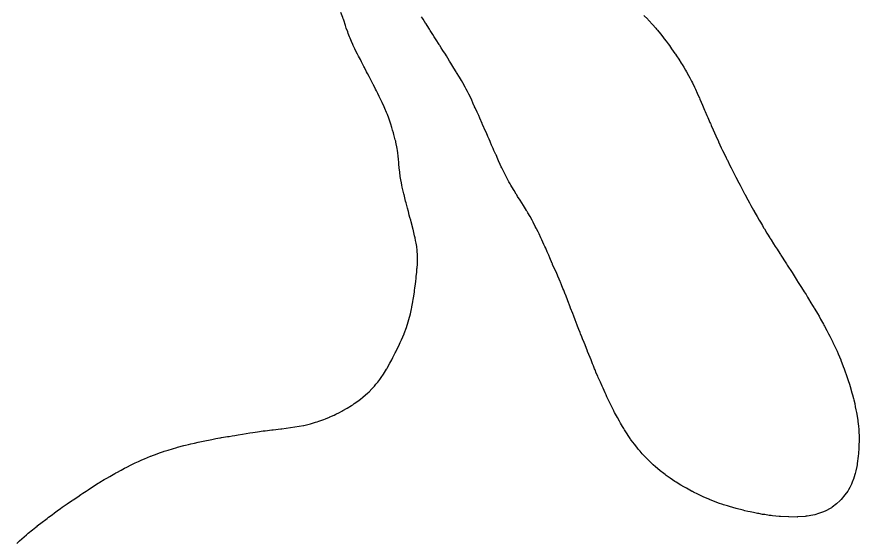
# Model space of a CAD drawing. Extents: x -717077 to -715000, y -984627 to -984000.
# Drawn here: x -715518.8 to -715422.4, y -984155.4 to -984095.2 of the extents above; entities that cross this region are included whole.
import ezdxf

# ---------------------------------------------------------------- set-up
doc = ezdxf.new("R2010")
doc.units = 0
doc.layers.add('buffer_B1_0_1_clip', color=7, linetype='Continuous')

msp = doc.modelspace()

# ---------------------------------------------------------------- linework, layer by layer
at = {"layer": 'buffer_B1_0_1_clip'}
for points in [[(-715518.807, -984155.5), (-715518.643, -984155.352), (-715518.495, -984155.217), (-715517.692, -984154.5), (-715517.585, -984154.41), (-715517.495, -984154.333), (-715517.032, -984153.962), (-715516.628, -984153.633), (-715516.495, -984153.525), (-715516.481, -984153.514), (-715516.463, -984153.5), (-715515.915, -984153.08), (-715515.495, -984152.747), (-715515.354, -984152.641), (-715515.174, -984152.5), (-715514.783, -984152.212), (-715514.495, -984151.997), (-715514.207, -984151.788), (-715513.817, -984151.5), (-715513.626, -984151.369), (-715513.495, -984151.277), (-715513.032, -984150.963), (-715512.785, -984150.791), (-715512.495, -984150.589), (-715512.442, -984150.552), (-715512.368, -984150.5), (-715511.844, -984150.151), (-715511.495, -984149.917), (-715511.245, -984149.75), (-715510.876, -984149.5), (-715510.644, -984149.35), (-715510.495, -984149.253), (-715509.495, -984148.61), (-715509.427, -984148.568), (-715509.317, -984148.5), (-715508.799, -984148.195), (-715508.495, -984148.014), (-715508.168, -984147.826), (-715507.608, -984147.5), (-715507.536, -984147.459), (-715507.495, -984147.436), (-715507.358, -984147.363), (-715506.884, -984147.111), (-715506.495, -984146.903), (-715506.229, -984146.766), (-715505.718, -984146.5), (-715505.569, -984146.426), (-715505.495, -984146.388), (-715505.286, -984146.292), (-715504.888, -984146.106), (-715504.495, -984145.924), (-715504.197, -984145.798), (-715503.506, -984145.5), (-715503.498, -984145.497), (-715503.495, -984145.495), (-715503.488, -984145.493), (-715502.767, -984145.228), (-715502.495, -984145.129), (-715502.017, -984144.977), (-715501.951, -984144.957), (-715501.495, -984144.812), (-715500.495, -984144.523), (-715500.41, -984144.5), (-715499.686, -984144.309), (-715499.495, -984144.259), (-715499.178, -984144.184), (-715498.881, -984144.114), (-715498.495, -984144.021), (-715498.069, -984143.925), (-715497.876, -984143.882), (-715497.495, -984143.796), (-715496.495, -984143.588), (-715496.025, -984143.5), (-715495.576, -984143.418), (-715495.495, -984143.404), (-715495.38, -984143.385), (-715494.716, -984143.279), (-715494.495, -984143.243), (-715494.184, -984143.19), (-715493.861, -984143.133), (-715493.495, -984143.071), (-715493.003, -984142.991), (-715492.983, -984142.988), (-715492.14, -984142.855), (-715491.798, -984142.803), (-715491.273, -984142.721), (-715490.623, -984142.628), (-715490.495, -984142.609), (-715490.398, -984142.596), (-715489.616, -984142.5), (-715489.508, -984142.487), (-715489.495, -984142.485), (-715489.478, -984142.484), (-715488.614, -984142.381), (-715488.495, -984142.367), (-715487.495, -984142.241), (-715486.495, -984142.089), (-715486.007, -984141.988), (-715485.976, -984141.982), (-715485.495, -984141.881), (-715485.198, -984141.796), (-715484.625, -984141.63), (-715484.495, -984141.592), (-715484.427, -984141.568), (-715484.243, -984141.5), (-715483.692, -984141.303), (-715483.495, -984141.234), (-715483.026, -984141.032), (-715482.982, -984141.012), (-715482.495, -984140.803), (-715482.294, -984140.701), (-715481.896, -984140.5), (-715481.628, -984140.367), (-715481.495, -984140.301), (-715481.007, -984140.012), (-715480.992, -984140.003), (-715480.495, -984139.708), (-715480.371, -984139.623), (-715480.196, -984139.5), (-715479.784, -984139.21), (-715479.495, -984139.001), (-715479.221, -984138.773), (-715478.906, -984138.5), (-715478.687, -984138.308), (-715478.495, -984138.131), (-715478.183, -984137.811), (-715477.895, -984137.5), (-715477.708, -984137.287), (-715477.495, -984137.031), (-715477.266, -984136.729), (-715477.103, -984136.5), (-715476.859, -984136.135), (-715476.495, -984135.553), (-715476.475, -984135.52), (-715476.463, -984135.5), (-715476.424, -984135.429), (-715476.114, -984134.88), (-715475.907, -984134.5), (-715475.765, -984134.229), (-715475.495, -984133.699), (-715475.429, -984133.565), (-715475.398, -984133.5), (-715475.31, -984133.316), (-715475.107, -984132.887), (-715474.924, -984132.5), (-715474.792, -984132.202), (-715474.495, -984131.521), (-715474.488, -984131.506), (-715474.486, -984131.5), (-715474.481, -984131.486), (-715474.222, -984130.773), (-715474.129, -984130.5), (-715473.984, -984130.01), (-715473.977, -984129.982), (-715473.84, -984129.5), (-715473.772, -984129.223), (-715473.651, -984128.656), (-715473.614, -984128.5), (-715473.593, -984128.402), (-715473.495, -984127.857), (-715473.445, -984127.55), (-715473.438, -984127.5), (-715473.429, -984127.435), (-715473.314, -984126.681), (-715473.291, -984126.5), (-715473.262, -984126.267), (-715473.195, -984125.799), (-715473.159, -984125.5), (-715473.119, -984125.124), (-715473.092, -984124.902), (-715473.05, -984124.5), (-715473.015, -984124.02), (-715473.012, -984123.983), (-715472.976, -984123.5), (-715472.972, -984123.023), (-715472.972, -984122.977), (-715472.967, -984122.5), (-715473.008, -984122.014), (-715473.01, -984121.984), (-715473.05, -984121.5), (-715473.123, -984121.128), (-715473.171, -984120.823), (-715473.231, -984120.5), (-715473.289, -984120.294), (-715473.46, -984119.535), (-715473.469, -984119.5), (-715473.474, -984119.48), (-715473.495, -984119.398), (-715473.687, -984118.692), (-715473.731, -984118.5), (-715473.82, -984118.175), (-715473.901, -984117.906), (-715474.004, -984117.5), (-715474.115, -984117.12), (-715474.19, -984116.804), (-715474.272, -984116.5), (-715474.319, -984116.324), (-715474.495, -984115.561), (-715474.507, -984115.512), (-715474.509, -984115.5), (-715474.513, -984115.482), (-715474.699, -984114.705), (-715474.739, -984114.5), (-715474.795, -984114.2), (-715474.867, -984113.872), (-715474.93, -984113.5), (-715474.988, -984113.006), (-715474.99, -984112.995), (-715475.045, -984112.5), (-715475.08, -984112.085), (-715475.094, -984111.9), (-715475.127, -984111.5), (-715475.166, -984111.171), (-715475.21, -984110.785), (-715475.243, -984110.5), (-715475.287, -984110.292), (-715475.426, -984109.568), (-715475.44, -984109.5), (-715475.453, -984109.458), (-715475.495, -984109.302), (-715475.673, -984108.678), (-715475.718, -984108.5), (-715475.809, -984108.185), (-715475.894, -984107.899), (-715476.008, -984107.5), (-715476.136, -984107.141), (-715476.282, -984106.712), (-715476.357, -984106.5), (-715476.4, -984106.405), (-715476.495, -984106.175), (-715476.703, -984105.708), (-715476.79, -984105.5), (-715477.016, -984105.021), (-715477.049, -984104.945), (-715477.251, -984104.5), (-715477.335, -984104.34), (-715477.495, -984104.004), (-715477.667, -984103.672), (-715477.751, -984103.5), (-715478.003, -984103.008), (-715478.018, -984102.977), (-715478.253, -984102.5), (-715478.338, -984102.344), (-715478.495, -984102.028), (-715478.683, -984101.688), (-715478.78, -984101.5), (-715479.027, -984101.033), (-715479.094, -984100.901), (-715479.298, -984100.5), (-715479.367, -984100.373), (-715479.495, -984100.113), (-715479.714, -984099.719), (-715479.827, -984099.5), (-715480.047, -984099.052), (-715480.135, -984098.859), (-715480.303, -984098.5), (-715480.364, -984098.369), (-715480.495, -984098.039), (-715480.667, -984097.672), (-715480.742, -984097.5), (-715480.884, -984097.11), (-715480.944, -984096.949), (-715481.104, -984096.5), (-715481.205, -984096.21), (-715481.4, -984095.595), (-715481.431, -984095.5), (-715481.449, -984095.454), (-715481.495, -984095.303), (-715481.718, -984094.723)], [(-715447.054, -984095.059), (-715446.599, -984095.5), (-715446.55, -984095.555), (-715446.494, -984095.616), (-715446.076, -984096.081), (-715445.689, -984096.5), (-715445.604, -984096.609), (-715445.494, -984096.744), (-715445.157, -984097.162), (-715444.874, -984097.5), (-715444.717, -984097.722), (-715444.494, -984098.017), (-715444.289, -984098.294), (-715444.128, -984098.5), (-715443.874, -984098.879), (-715443.494, -984099.411), (-715443.458, -984099.463), (-715443.431, -984099.5), (-715443.319, -984099.676), (-715443.067, -984100.073), (-715442.781, -984100.5), (-715442.676, -984100.681), (-715442.494, -984100.975), (-715442.299, -984101.304), (-715442.176, -984101.5), (-715441.94, -984101.945), (-715441.8, -984102.194), (-715441.631, -984102.5), (-715441.588, -984102.594), (-715441.494, -984102.782), (-715441.26, -984103.266), (-715441.139, -984103.5), (-715440.946, -984103.952), (-715440.861, -984104.134), (-715440.694, -984104.5), (-715440.638, -984104.644), (-715440.494, -984104.97), (-715440.336, -984105.341), (-715440.262, -984105.5), (-715440.095, -984105.899), (-715440.038, -984106.043), (-715439.836, -984106.5), (-715439.738, -984106.744), (-715439.494, -984107.294), (-715439.433, -984107.438), (-715439.404, -984107.5), (-715439.335, -984107.659), (-715439.134, -984108.139), (-715438.969, -984108.5), (-715438.825, -984108.831), (-715438.523, -984109.471), (-715438.51, -984109.5), (-715438.505, -984109.511), (-715438.494, -984109.533), (-715438.193, -984110.199), (-715438.047, -984110.5), (-715437.871, -984110.877), (-715437.622, -984111.372), (-715437.56, -984111.5), (-715437.539, -984111.544), (-715437.494, -984111.632), (-715437.215, -984112.22), (-715437.073, -984112.5), (-715436.883, -984112.888), (-715436.638, -984113.356), (-715436.565, -984113.5), (-715436.541, -984113.547), (-715436.494, -984113.635), (-715436.203, -984114.208), (-715436.044, -984114.5), (-715435.857, -984114.862), (-715435.525, -984115.469), (-715435.509, -984115.5), (-715435.504, -984115.509), (-715435.494, -984115.527), (-715435.161, -984116.167), (-715434.977, -984116.5), (-715434.809, -984116.814), (-715434.494, -984117.357), (-715434.443, -984117.448), (-715434.413, -984117.5), (-715434.309, -984117.685), (-715434.086, -984118.091), (-715433.848, -984118.5), (-715433.72, -984118.726), (-715433.494, -984119.1), (-715433.347, -984119.353), (-715433.256, -984119.5), (-715432.972, -984119.977), (-715432.891, -984120.104), (-715432.641, -984120.5), (-715432.585, -984120.591), (-715432.494, -984120.732), (-715432.2, -984121.206), (-715432.008, -984121.5), (-715431.811, -984121.816), (-715431.494, -984122.3), (-715431.417, -984122.423), (-715431.367, -984122.5), (-715431.156, -984122.838), (-715431.033, -984123.038), (-715430.734, -984123.5), (-715430.643, -984123.648), (-715430.494, -984123.875), (-715430.253, -984124.259), (-715430.094, -984124.5), (-715429.864, -984124.87), (-715429.494, -984125.435), (-715429.469, -984125.475), (-715429.452, -984125.5), (-715429.381, -984125.613), (-715429.084, -984126.09), (-715428.816, -984126.5), (-715428.695, -984126.7), (-715428.494, -984127.019), (-715428.313, -984127.318), (-715428.198, -984127.5), (-715427.936, -984127.941), (-715427.749, -984128.245), (-715427.594, -984128.5), (-715427.558, -984128.563), (-715427.494, -984128.671), (-715427.191, -984129.196), (-715427.008, -984129.5), (-715426.825, -984129.831), (-715426.494, -984130.407), (-715426.461, -984130.467), (-715426.442, -984130.5), (-715426.382, -984130.612), (-715426.116, -984131.121), (-715425.911, -984131.5), (-715425.775, -984131.78), (-715425.439, -984132.445), (-715425.41, -984132.5), (-715425.336, -984132.659), (-715425.12, -984133.125), (-715424.94, -984133.5), (-715424.809, -984133.814), (-715424.511, -984134.484), (-715424.504, -984134.5), (-715424.501, -984134.507), (-715424.494, -984134.525), (-715424.229, -984135.234), (-715424.123, -984135.5), (-715423.966, -984135.971), (-715423.933, -984136.062), (-715423.78, -984136.5), (-715423.714, -984136.719), (-715423.494, -984137.391), (-715423.468, -984137.473), (-715423.458, -984137.5), (-715423.443, -984137.551), (-715423.247, -984138.252), (-715423.171, -984138.5), (-715423.067, -984138.927), (-715423.041, -984139.046), (-715422.925, -984139.5), (-715422.857, -984139.863), (-715422.78, -984140.214), (-715422.724, -984140.5), (-715422.694, -984140.7), (-715422.562, -984141.432), (-715422.552, -984141.5), (-715422.548, -984141.554), (-715422.494, -984142.082), (-715422.456, -984142.462), (-715422.451, -984142.5), (-715422.448, -984142.546), (-715422.422, -984143.428), (-715422.417, -984143.5), (-715422.415, -984143.579), (-715422.44, -984144.446), (-715422.439, -984144.5), (-715422.441, -984144.553), (-715422.494, -984145.24), (-715422.513, -984145.481), (-715422.516, -984145.5), (-715422.52, -984145.526), (-715422.628, -984146.366), (-715422.654, -984146.5), (-715422.7, -984146.706), (-715422.791, -984147.204), (-715422.866, -984147.5), (-715423.014, -984147.981), (-715423.039, -984148.044), (-715423.199, -984148.5), (-715423.284, -984148.71), (-715423.494, -984149.112), (-715423.632, -984149.362), (-715423.726, -984149.5), (-715424.038, -984149.956), (-715424.458, -984150.464), (-715424.488, -984150.5), (-715424.491, -984150.504), (-715424.494, -984150.508), (-715424.579, -984150.584), (-715425.012, -984150.982), (-715425.494, -984151.348), (-715425.584, -984151.411), (-715425.747, -984151.5), (-715426.236, -984151.759), (-715426.494, -984151.866), (-715426.954, -984152.04), (-715427.066, -984152.072), (-715427.494, -984152.212), (-715427.726, -984152.268), (-715428.358, -984152.364), (-715428.494, -984152.392), (-715428.589, -984152.405), (-715429.468, -984152.474), (-715429.494, -984152.477), (-715429.516, -984152.478), (-715430.469, -984152.474), (-715430.494, -984152.475), (-715430.519, -984152.475), (-715431.418, -984152.424), (-715431.494, -984152.423), (-715431.578, -984152.417), (-715432.327, -984152.333), (-715432.494, -984152.321), (-715432.702, -984152.293), (-715433.203, -984152.208), (-715433.494, -984152.171), (-715433.901, -984152.093), (-715434.055, -984152.06), (-715434.494, -984151.98), (-715434.885, -984151.89), (-715435.161, -984151.833), (-715435.494, -984151.759), (-715435.696, -984151.702), (-715436.492, -984151.5), (-715436.494, -984151.5), (-715436.494, -984151.499), (-715436.495, -984151.499), (-715437.266, -984151.272), (-715437.494, -984151.212), (-715437.928, -984151.067), (-715438.027, -984151.032), (-715438.494, -984150.883), (-715438.766, -984150.772), (-715439.481, -984150.5), (-715439.491, -984150.496), (-715439.494, -984150.495), (-715439.503, -984150.491), (-715440.183, -984150.188), (-715440.494, -984150.057), (-715440.864, -984149.87), (-715441.369, -984149.626), (-715441.494, -984149.564), (-715441.535, -984149.54), (-715441.607, -984149.5), (-715442.181, -984149.187), (-715442.494, -984149.025), (-715442.817, -984148.822), (-715443.345, -984148.5), (-715443.439, -984148.444), (-715443.494, -984148.413), (-715443.776, -984148.218), (-715444.034, -984148.04), (-715444.494, -984147.727), (-715444.621, -984147.627), (-715444.78, -984147.5), (-715445.18, -984147.185), (-715445.494, -984146.937), (-715445.724, -984146.73), (-715445.973, -984146.5), (-715446.245, -984146.251), (-715446.494, -984146.02), (-715446.748, -984145.754), (-715446.986, -984145.5), (-715447.229, -984145.235), (-715447.494, -984144.94), (-715447.693, -984144.699), (-715447.854, -984144.5), (-715448.135, -984144.14), (-715448.494, -984143.671), (-715448.565, -984143.57), (-715448.613, -984143.5), (-715448.834, -984143.161), (-715448.96, -984142.966), (-715449.265, -984142.5), (-715449.352, -984142.357), (-715449.494, -984142.126), (-715449.721, -984141.727), (-715449.853, -984141.5), (-715450.079, -984141.085), (-715450.295, -984140.699), (-715450.406, -984140.5), (-715450.436, -984140.441), (-715450.494, -984140.333), (-715450.766, -984139.772), (-715450.902, -984139.5), (-715451.092, -984139.098), (-715451.28, -984138.715), (-715451.384, -984138.5), (-715451.419, -984138.424), (-715451.495, -984138.269), (-715451.727, -984137.732), (-715451.829, -984137.5), (-715452.031, -984137.037), (-715452.091, -984136.903), (-715452.271, -984136.5), (-715452.338, -984136.344), (-715452.495, -984136.001), (-715452.636, -984135.642), (-715452.693, -984135.5), (-715452.824, -984135.17), (-715452.92, -984134.926), (-715453.093, -984134.5), (-715453.209, -984134.215), (-715453.495, -984133.539), (-715453.505, -984133.51), (-715453.509, -984133.5), (-715453.518, -984133.477), (-715453.778, -984132.783), (-715453.887, -984132.5), (-715454.06, -984132.065), (-715454.151, -984131.844), (-715454.29, -984131.5), (-715454.349, -984131.354), (-715454.495, -984131.01), (-715454.63, -984130.635), (-715454.68, -984130.5), (-715454.792, -984130.203), (-715454.901, -984129.906), (-715455.057, -984129.5), (-715455.178, -984129.184), (-715455.432, -984128.562), (-715455.457, -984128.5), (-715455.468, -984128.473), (-715455.495, -984128.409), (-715455.735, -984127.741), (-715455.827, -984127.5), (-715456.015, -984127.021), (-715456.045, -984126.949), (-715456.229, -984126.5), (-715456.308, -984126.313), (-715456.495, -984125.901), (-715456.605, -984125.61), (-715456.648, -984125.5), (-715456.758, -984125.237), (-715456.895, -984124.9), (-715457.067, -984124.5), (-715457.197, -984124.203), (-715457.495, -984123.564), (-715457.512, -984123.518), (-715457.52, -984123.5), (-715457.537, -984123.457), (-715457.8, -984122.805), (-715457.931, -984122.5), (-715458.1, -984122.106), (-715458.288, -984121.707), (-715458.382, -984121.5), (-715458.417, -984121.423), (-715458.495, -984121.271), (-715458.724, -984120.73), (-715458.831, -984120.5), (-715459.046, -984120.051), (-715459.16, -984119.834), (-715459.331, -984119.5), (-715459.388, -984119.394), (-715459.495, -984119.213), (-715459.729, -984118.734), (-715459.853, -984118.5), (-715460.079, -984118.084), (-715460.33, -984117.664), (-715460.426, -984117.5), (-715460.451, -984117.457), (-715460.495, -984117.392), (-715460.813, -984116.818), (-715461.006, -984116.5), (-715461.196, -984116.201), (-715461.495, -984115.772), (-715461.593, -984115.598), (-715461.652, -984115.5), (-715461.889, -984115.106), (-715461.967, -984114.973), (-715462.261, -984114.5), (-715462.347, -984114.352), (-715462.495, -984114.111), (-715462.7, -984113.706), (-715462.81, -984113.5), (-715463.031, -984113.036), (-715463.108, -984112.886), (-715463.303, -984112.5), (-715463.365, -984112.37), (-715463.495, -984112.118), (-715463.681, -984111.686), (-715463.767, -984111.5), (-715463.972, -984111.023), (-715463.985, -984110.99), (-715464.208, -984110.5), (-715464.297, -984110.302), (-715464.495, -984109.893), (-715464.608, -984109.614), (-715464.657, -984109.5), (-715464.775, -984109.22), (-715464.901, -984108.907), (-715465.08, -984108.5), (-715465.209, -984108.214), (-715465.495, -984107.613), (-715465.527, -984107.532), (-715465.541, -984107.5), (-715465.574, -984107.42), (-715465.817, -984106.822), (-715465.957, -984106.5), (-715466.125, -984106.13), (-715466.36, -984105.634), (-715466.423, -984105.5), (-715466.445, -984105.45), (-715466.495, -984105.35), (-715466.749, -984104.754), (-715466.865, -984104.5), (-715467.074, -984104.079), (-715467.247, -984103.747), (-715467.374, -984103.5), (-715467.415, -984103.421), (-715467.495, -984103.283), (-715467.76, -984102.766), (-715467.907, -984102.5), (-715468.133, -984102.138), (-715468.495, -984101.577), (-715468.523, -984101.528), (-715468.539, -984101.5), (-715468.609, -984101.385), (-715468.902, -984100.907), (-715469.149, -984100.5), (-715469.278, -984100.283), (-715469.495, -984099.935), (-715469.655, -984099.66), (-715469.751, -984099.5), (-715470.047, -984099.052), (-715470.241, -984098.753), (-715470.407, -984098.5), (-715470.443, -984098.448), (-715470.495, -984098.373), (-715470.836, -984097.841), (-715471.048, -984097.5), (-715471.22, -984097.225), (-715471.495, -984096.783), (-715471.602, -984096.607), (-715471.665, -984096.5), (-715471.983, -984096.012), (-715471.992, -984095.997), (-715472.303, -984095.5), (-715472.379, -984095.385), (-715472.495, -984095.2)]]:
    msp.add_lwpolyline(points, dxfattribs=at)

doc.saveas('drawing.dxf')
